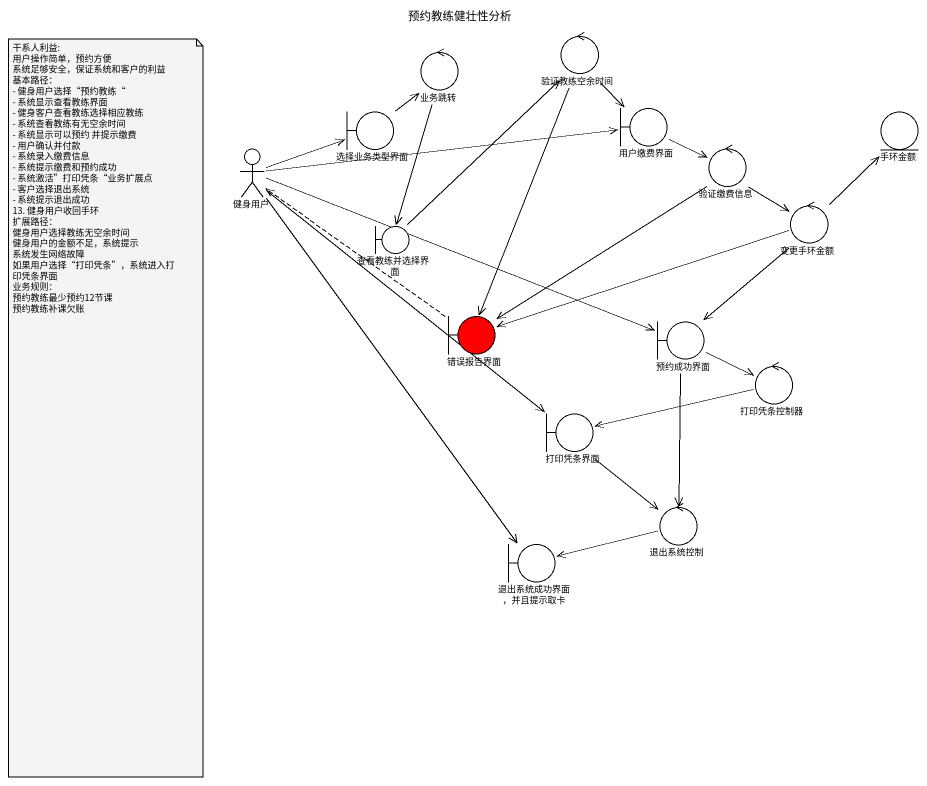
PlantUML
@startuml
title 预约教练健壮性分析
control 业务跳转
control 验证教练空余时间
boundary 选择业务类型界面
boundary 用户缴费界面
entity 手环金额
actor 健身用户
control 验证缴费信息
control 变更手环金额
boundary 查看教练并选择界面
boundary 错误报告界面 #FF0000
boundary 预约成功界面
control 打印凭条控制器
boundary 打印凭条界面
control 退出系统控制
boundary "退出系统成功界面，并且提示取卡" as 退出系统成功界面_并且提示取卡
业务跳转 --> 查看教练并选择界面
验证教练空余时间 --> 用户缴费界面
验证教练空余时间 --> 错误报告界面
选择业务类型界面 -up-> 业务跳转
用户缴费界面 -right-> 验证缴费信息
健身用户 -right-> 选择业务类型界面
健身用户 -right-> 用户缴费界面
健身用户 -right-> 预约成功界面
健身用户 --> 打印凭条界面
健身用户 --> 退出系统成功界面_并且提示取卡
验证缴费信息 --> 变更手环金额
验证缴费信息 --> 错误报告界面
变更手环金额 -up-> 手环金额
变更手环金额 -left-> 错误报告界面
变更手环金额 --> 预约成功界面
查看教练并选择界面 -up-> 验证教练空余时间
错误报告界面 .up.> 健身用户
预约成功界面 -right-> 打印凭条控制器
预约成功界面 --> 退出系统控制
打印凭条控制器 -left-> 打印凭条界面
打印凭条界面 --> 退出系统控制
退出系统控制 -left-> 退出系统成功界面_并且提示取卡
note as N1
  干系人利益:
  用户操作简单，预约方便
  系统足够安全，保证系统和客户的利益
  基本路径：
  - 健身用户选择“预约教练“
  - 系统显示查看教练界面
  - 健身客户查看教练选择相应教练
  - 系统查看教练有无空余时间
  - 系统显示可以预约 并提示缴费
  - 用户确认并付款
  - 系统录入缴费信息
  - 系统提示缴费和预约成功
  - 系统激活”打印凭条“业务扩展点
  - 客户选择退出系统
  - 系统提示退出成功
  13. 健身用户收回手环
  扩展路径：
  健身用户选择教练无空余时间
  健身用户的金额不足，系统提示
  系统发生网络故障
  如果用户选择“打印凭条”，系统进入打印凭条界面
  业务规则：
  预约教练最少预约12节课
  预约教练补课欠账
end note
@enduml
